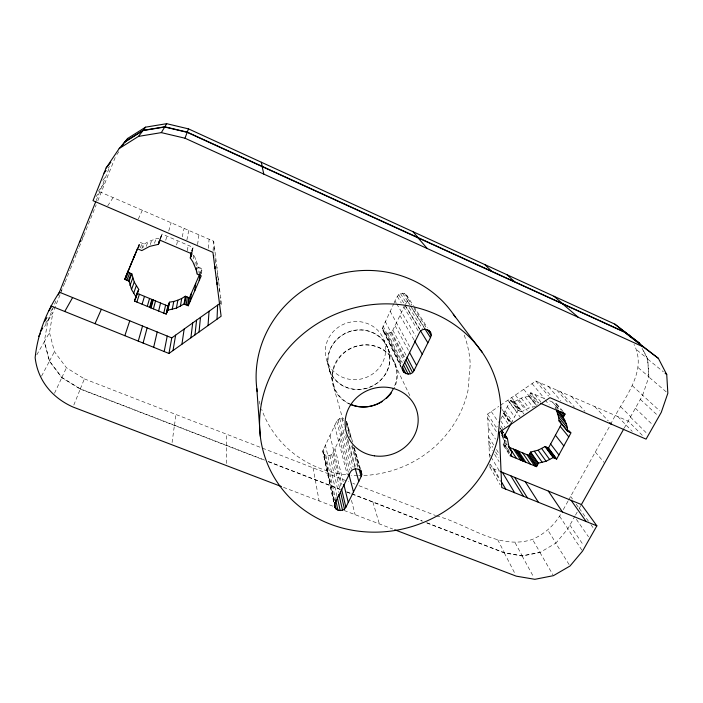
<?xml version="1.0" encoding="UTF-8"?>
<svg xmlns="http://www.w3.org/2000/svg" width="703" height="703" viewBox="0 0 703 703"><rect width="100%" height="100%" fill="white"/><g stroke="black" fill="none" stroke-linecap="round" stroke-linejoin="round"><path stroke-width="0.53" stroke-dasharray="3.52 2.64" d="M226.419 463.462L226.551 445.579M226.63 445.403L226.709 434.252M221.454 304.478L213.721 241.243L99.712 191.778L96.056 196.62M220.724 303.968L220.918 297.65M219.441 291.358L219.6 287.29M218.035 282.167L218.264 276.85M217.412 277.307L217.658 272.087M216.946 269.354L217.042 267.307M215.32 263.194L215.698 256.736M213.993 251.261L214.336 246.103M213.071 250.338L213.721 241.243M208.281 248.273L209.116 239.248M201.489 273.81L202.042 268.757L197.947 267.008L195.706 258.827L191.972 252.289M200.601 275.55L201.401 268.484M199.16 274.935L199.995 267.878M197.71 274.319L198.589 267.281M197.692 269.021L197.947 267.008M196.708 265.822L197.104 262.852M172.077 442.582L174.406 425.438M174.485 425.253L175.943 414.506M197.569 244.591L198.949 234.837M194.749 265.646L195.706 258.827M193.211 258.827L193.791 254.987M192.218 251.762L192.815 248.027M192.49 251.129L193.079 247.403L162.024 234.037L160.328 238.062L156.004 238.783L147.902 241.841L144.256 244.126L142.85 247.825M191.919 251.27L192.227 249.398M36.767 354.866L44.324 341.711L47.778 321.183L52.813 312.826L60.335 294.091M264.328 459.964L80.344 388.882L61.873 377.485L49.509 361.008L44.403 341.517L49.5 332.642L52.813 312.826M187.27 250.716L188.263 245.329M186.893 239.978L188.738 230.408M182.244 236.823L184.081 228.387M176.611 244.978L177.613 240.742M333.688 501.916L322.747 450.922L336.693 421.264L339.725 418.549L343.82 418.566M352.642 442.108L346.588 421.317L346.403 425.174L350.024 437.749M401.272 367.555L382.757 329.997L382.45 327.993L393.715 303.828M405.376 304.452C407.714 301.279 409.155 295.691 404.673 293.634C398.689 291.314 395.842 298.643 394.163 302.905M168.746 230.997L171.119 222.763M165.706 240.294L166.901 236.138M160.398 239.187L162.024 234.037M159.933 239.521L160.592 237.429M160.187 239.169L161.172 236.05M160.451 238.8L161.76 234.661M610.573 424.612C621.619 400.482 648.57 372.669 634.027 344.426M154.493 243.3L156.004 238.783M642.604 395.332L648.887 376.799L647.709 358.82L642.639 349.083M150.24 244.591L151.839 240.048M146.224 246.41L147.902 241.841M141.83 248.467L143.597 243.844M140.354 247.834L142.155 243.229M138.517 248.124L140.705 242.614M55.906 300.946L47.699 321.385L43.735 327.967M96.144 200.663L109.87 166.444M60.73 293.107L61.926 290.146M64.729 283.16L61.258 290.884M65.133 282.158L69.957 270.145M70.362 269.144L75.994 255.127M76.39 254.126L78.806 248.115M79.211 247.113L96.188 204.837M97.814 200.803L115.652 156.391M137.99 247.386L139.106 244.609M137.841 247.843L140.055 242.333L144.256 244.126M73.824 405.042L80.265 389.067L61.794 377.678L49.43 361.201L44.324 341.711M80.344 388.882L84.386 378.882L66.433 367.748L54.43 351.658L49.5 332.642M137.858 247.597L140.055 242.333M191.374 251.384L193.079 247.403M200.056 273.344L202.042 268.757M138.306 219.02L142.314 210.259M54.509 393.249L61.794 377.678M61.873 377.485L66.433 367.748M323.081 452.785C324.804 456.845 331.06 456.66 332.906 452.802L344.285 429.515M382.757 329.997C384.356 334.356 390.938 334.259 392.819 330.164L404.48 306.297M500.659 419.269L510.677 400.279L514.174 401.773L521.635 411.8L528.867 408.03L536.697 406.106M41.547 376.158L49.43 361.201M49.509 361.008L54.43 351.658M511.134 423.303L518.049 410.271L510.677 400.279M508.954 453.953L503.058 444.779L504.877 441.343L503.049 438.294L501.002 432.389M514.174 401.773L521.222 398.1L528.849 396.228L530.73 392.696L545.704 399.146M549.658 400.842L556.644 403.847L554.755 407.353L555.642 408.9M436.475 515.87C467.82 524.043 498.664 550.695 532.487 539.368C544.667 533.946 554.632 525.053 561.179 513.427M563.279 509.649L568.006 501.151M568.534 500.202L610.046 425.561M575.107 515.826L567.787 528.884L581.952 550.229M575.616 514.904L577.198 512.092M579.228 508.454L580.889 505.492M624.29 428.013L642.7 395.156M45.59 323.345L49.518 316.851M50.783 311.332L52.435 308.643M107.735 205.83L113.113 197.587M116.856 154.598L119.888 150.091M82.418 237.904L83.631 236.103M101.856 186.418L105.512 181.638M98.35 191.269L101.645 186.945M102.726 180.337L105.925 176.277M108.165 168.087L109.536 166.4M489.534 457.231L487.557 414.111L498.761 406.431M500.413 405.297L535.844 381.017L628.174 421.079L643.843 436.871M426.888 522.979L504.306 552.892L522.144 555.985L539.957 552.514L555.915 543.085L547.953 530.317M426.695 522.707L504.394 552.725L522.232 555.818L540.053 552.347L532.487 539.368M283.45 487.328L333.108 506.274M344.119 510.475L392.652 528.99M268.405 461.546L339.804 489.13M346.957 491.898L351.043 493.48M352.071 493.875L422.608 521.125M80.265 389.067L264.24 460.149M268.318 461.722L340.533 489.622M346.623 491.968L349.663 493.146L350.182 495.193M351.685 493.928L421.791 521.011M84.386 378.882L348.767 481.748M352.844 483.33L354.883 484.121M358.969 485.711L435.456 515.475M489.859 464.279L490 467.346L499.534 471.23M503.058 444.779L506.687 446.282M496.88 426.44L497.425 426.668M518.049 410.271L521.635 411.8M637.015 350.138L647.709 358.82M642.032 348.293L647.612 359.005L663.404 371.843M638.227 367.704L648.887 376.799M666.189 391.826L648.79 376.975L647.612 359.005M632.243 385.639L659.651 410.86M640.336 399.374L658.113 415.833M635.363 408.25L652.894 425.043M620.564 406.642L630.661 416.642M630.415 417.081L647.691 434.217M617.796 416.58L632.243 431.361M594.764 406.589L608.315 420.948M571.46 396.466L584.922 411.325M560.766 391.835L574.474 407.248M556.89 390.147L569.026 403.9M548.349 386.439L560.889 400.886M539.763 382.713L551.319 396.255M556.644 403.847L563.033 411.36M556.345 404.401L561.31 410.244M535.844 381.017L548.542 396.009M595.309 452.055L603.974 462.302M555.704 405.605L558.534 408.953M552.62 402.116L558.235 408.768M555.054 406.809L556.46 408.487M532.057 383.618L544.597 398.715M545.097 399.945L549.21 404.893M534.798 394.453L540.8 401.826M530.73 392.696L538.63 402.494L538.331 403.056L530.44 393.249M529.79 394.462L537.663 404.304M529.148 395.684L536.345 404.726M523.735 389.321L536.591 405.49M528.849 396.228L536.046 405.288M524.992 396.931L532.733 406.826M521.222 398.1L528.867 408.03M515.422 395.016L527.241 410.561M517.601 399.726L525.15 409.691M511.643 397.599L523.963 414.12M513.629 401.536L521.072 411.554M512.425 401.026L519.842 411.035M511.222 400.517L518.612 410.508M509.622 402.274L516.969 412.31M507.874 400.192L520.018 416.809M507.311 406.65L514.587 416.8M570.634 496.423L572.47 499.007M576.161 504.156L578.613 507.592M579.281 508.366L588.49 521.231M590.942 524.666L593.394 528.102M505.009 411.027L512.215 421.273M502.065 409.418L511.362 422.723M503.963 413.004L510.536 422.441M503.779 413.346L510.352 422.784M503.638 413.61L510.211 423.057M576.398 519.368L588.473 536.776M502.496 415.798L508.436 424.427M500.791 421.009L504.912 427.116M569.905 525.106L583.578 545.423M491.309 411.536L498.515 422.327M500.914 425.921L502.715 428.619M559.597 516.257L567.875 528.726L555.818 543.252L569.439 565.115M501.538 429.674L503.893 433.215M501.415 429.753L503.743 433.276M500.993 429.445L499.824 427.67L500.571 429.709M501.582 430.333L503.339 432.986M500.958 430.711L503.295 434.252M501.362 432.415L502.54 434.199M500.914 431.976L502.654 434.63M500.94 432.626L502.68 435.28M501.678 434.999L506.388 442.196M487.557 414.111L497.61 429.489M503.049 438.294L507.258 444.99M504.596 441.879L506.968 445.526M503.972 443.066L509.886 452.205M487.75 418.338L497.206 432.951M504.991 445.579L509.737 452.925M503.339 444.243L509.833 454.323M406.404 294.873L413.373 305.726M413.953 306.631L427.301 327.563M404.673 293.634L411.826 305.076M414.111 308.424L426.44 327.976M488.172 427.591L495.483 439.129M402.555 293.177L410.139 305.181M412.476 308.872L424.146 327.343M407.186 300.752L424.067 327.501M400.473 293.546L406.809 303.714M409.111 307.413L422.371 328.688M488.594 436.8L494.209 445.843M496.45 449.454L499.262 453.98M488.787 440.966L492.715 447.345M495.518 451.906L498.884 457.372M398.645 294.654L404.348 303.933M404.91 304.865L420.306 329.935M405.499 306.315L419.849 329.716M488.98 445.113L492.337 450.632M494.578 454.314L499.068 461.669M397.318 296.411L401.272 302.949M403.54 306.684L418.241 330.964M489.393 454.208L490.518 456.089M491.072 457.02L500.026 472.003M493.875 468.927L499.815 479.033M395.06 301.051L396.149 302.905M396.694 303.828L415.71 336.183M490.343 464.165L499.938 480.536M539.957 552.514L552.901 574.738M490 467.346L500.123 484.762M399.972 315.515L414.085 340.032M390.121 311.227L410.622 348.477M515.097 542.734L522.232 555.818M522.144 555.985L533.849 577.444M395.051 325.594L408.381 350.279M392.819 330.164L405.956 355.182M391.509 331.895L405.033 358.003M385.209 321.341L405.033 359.804M497.671 539.676L504.394 552.725M504.306 552.892L515.29 574.228M389.699 332.985L404.067 361.122M387.634 333.354L402.309 362.502M382.986 325.928L402.011 363.943M385.534 332.914L401.475 364.954M382.45 327.993L401.395 366.245M383.812 331.711L401.492 367.511M383.97 340.138A30.361 28.893 -20.8 0 1 349.83 379.356A30.361 28.893 -20.8 0 1 332.616 332.352A30.361 28.893 -20.8 0 1 383.97 340.138L388.161 348.855A31.187 29.588 -20.8 0 1 353.055 389.049A31.187 29.588 -20.8 0 1 335.445 340.92A31.187 29.588 -20.8 0 1 388.161 348.855M388.074 349.039A31.187 29.588 -20.8 0 1 352.968 389.234A31.187 29.588 -20.8 0 1 335.357 341.113A31.187 29.588 -20.8 0 1 388.074 349.039L395.587 364.672M395.007 364.664L410.113 396.193M372.898 502.127L379.374 523.928M354.453 448.338L360.507 469.129M346.904 423.215L351.755 439.911M353.881 447.213L359.945 468.084M346.131 421.774L351.236 439.384M353.635 447.67L359.637 468.383M352.141 445.087L358.477 467.091M351.676 446.001L357.713 467.108M327.167 361.606L329.821 370.903M329.725 371.087L334.479 387.766M333.89 387.766L343.723 422.459M341.755 418.171L343.53 424.498M347.686 439.261L355.692 467.732M345.762 434.806L354.936 467.6M339.725 418.549L353.126 467.108M337.958 419.603L351.43 469.349M336.693 421.264L349.734 470.175M339.637 439.032L348.512 472.882M334.584 425.623L347.344 475M351.482 500.325L355.12 514.675M335.006 448.514L343.582 483.409M329.944 435.175L341.869 484.56M332.906 452.802L341.052 486.942M331.658 454.428L340.041 490.123M329.918 455.474L338.389 492.302M325.331 444.683L336.922 495.87M325.849 455.465L335.384 498.629M323.239 448.98L334.566 500.931M324.145 454.366L334.162 500.439M322.747 450.922L333.784 502.004M313.072 467.855L319.109 500.931M349.707 404.155A32.672 30.818 -20.7 0 1 335.146 363.469A32.672 30.818 -20.7 0 1 377.994 347.264A32.672 30.818 -20.7 0 1 393.988 387.415M464.217 335.111A107.858 101.794 -20.7 0 1 470.228 364.119L467.996 390.517A107.858 101.794 -20.7 0 1 363.064 475.5M361.975 475.536A107.858 101.794 -20.7 0 1 358.688 475.571M357.599 475.562A107.858 101.794 -20.7 0 1 351.078 475.281M345.718 474.762A107.858 101.794 -20.7 0 1 261.692 409.383M260.04 404.287A107.858 101.794 -20.7 0 1 259.179 401.176M351.228 404.559A32.663 30.809 -20.8 0 1 335.586 363.776A32.663 30.809 -20.8 0 1 378.899 347.405A32.663 30.809 -20.8 0 1 394.128 388.346"/><path stroke-width="1.05" d="M217.025 319.162L217.614 305.137M217.069 284.618L217.165 282.527M216.427 279.618L216.533 277.571M215.004 268.572L215.136 266.419M213.58 257.447L213.721 255.382M208.026 325.586L209.037 311.271M199.046 331.992L200.469 317.387M194.968 334.9L196.585 320.164M199.221 280.541L199.933 274.372M190.891 337.809L192.692 322.941M194.731 290.857L195.689 283.388M137.349 292.694L134.466 301.069L166.154 314.118L167.859 310.155L176.4 308.116L184.063 304.021L188.255 305.77L201.26 275.831L197.051 274.038L196.181 269.776L196.445 267.799M190.267 301.121L191.348 293.397M188.255 305.77L189.379 297.923L199.617 274.346M181.936 344.189L184.16 329.048M187.596 305.497L188.747 297.659M186.154 304.9L187.35 297.07M184.713 304.294L185.944 296.49M184.063 304.021L185.311 296.218L189.379 297.923M191.163 255.971L191.62 253.15M219.951 303.459L171.769 337.897L59.412 292.193C46.424 311.728 37.54 334.276 35.15 357.678C37.795 380.569 52.259 397.81 73.015 407.037L281.42 486.555M196.181 269.776L192.771 261.701L190.285 258.01L191.216 252.333M190.557 257.377L191.33 252.649M180.372 306.315L181.717 298.45L185.311 296.218M173 350.569L175.636 335.138M50.871 305.893L168.948 353.46L171.769 337.897M176.4 308.116L177.859 300.199L181.717 298.45M164.186 351.544L167.226 336.052M172.217 309.399L173.79 301.446L177.859 300.199M167.595 310.77L169.291 302.782M167.859 310.155L169.546 302.176L173.79 301.446M166.418 313.503L168.149 305.445M167.006 312.141L168.72 304.118M166.154 314.118L167.885 306.042L169.546 302.176M163.799 313.151L165.6 305.102M153.658 347.3L157.208 331.974M158.623 311.016L160.565 303.019M153.43 308.881L155.521 300.928M334.373 505.123C334.417 511.213 343.451 512.425 345.885 507.206L361.193 476.52L361.764 474.349L360.815 470.166M143.087 343.046L147.138 327.879M151.066 307.905L153.228 299.979L137.094 293.3L138.737 289.399L134.247 282.052L131.83 273.871L127.656 272.123L124.747 279.346L129.044 281.138L131.531 289.531L136.154 297.07L134.466 301.069M150.363 307.624L152.533 299.698M150.714 307.765L152.885 299.838M430.473 337.642C434.182 330.472 422.415 325.744 419.366 332.835L402.986 365.894C399.401 373.003 411.053 377.493 414.041 370.578L430.473 337.642L424.647 328.424M150.011 307.475L152.2 299.557M149.66 307.325L151.857 299.408M138.263 341.104L142.542 326.016M147.296 306.35L149.554 298.459M142.076 304.206L144.484 296.358M158.606 243.704L159.599 240.567M159.203 242.289L159.862 240.206M124.747 279.346L137.472 248.757L141.804 250.593L149.607 246.401L158.333 244.354L159.757 239.855M136.848 302.053L139.405 294.258M124.844 335.691L129.765 320.814M135.89 297.694L138.737 289.399M135.31 299.074L137.911 291.35M133.596 293.432L136.241 285.849M131.531 289.531L134.247 282.052M130.011 285.418L132.77 278.036M168.948 353.46L221.12 316.245L212.93 252.359L93.016 200.663L106.091 168.008L119.176 148.553L138.482 136.391L161.33 132.621L184.977 138.21L187.183 132.34L624.905 332.378L658.368 358.345L666.734 374.541L667.85 393.241L661.277 412.336L646.075 439.129L549.957 397.678L499.385 432.204L501.722 487.513L596.873 525.844L582.541 551.117L570.001 566.029L553.437 575.66L534.869 579.316L516.292 576.17L394.699 529.772M122.269 145.67L124.73 141.927L143.087 130.363L164.801 126.795L187.27 132.12L188.483 128.877L614.782 324.101L639.598 343.249L640.609 345.191M129.044 281.138L131.83 273.871M128.377 280.857L131.18 273.599M126.892 280.242L129.747 273.001M125.415 279.627L128.306 272.395M58.305 294.952L95.731 201.682M125.696 277.052L128.587 269.882M127.805 271.982L134.958 254.574M134.37 256.217L137.621 248.317M130.978 264.354L131.276 263.643M133.728 257.518L134.018 256.832M158.333 244.354L160.073 240.215L192.042 253.924L190.285 258.01M95.01 323.679L101.381 309.267M510.949 423.645L503.84 437.046L507.417 438.54L508.744 445.79L512.012 452.275L510.132 455.79L536.503 466.651L538.393 463.163L546.073 461.256L553.182 457.574L556.671 459.024L571.038 432.758L567.532 431.273L558.999 420.877L558.665 417.257L556.53 410.447C561.987 416.299 567.927 422.696 567.532 431.273M536.503 466.651L528.814 455.439L530.651 452.038L538.138 450.175L545.062 446.581L548.472 448.004L556.671 459.024M565.027 420.614L563.217 417.45L565.168 413.865L540.299 403.206M548.472 448.004L561.548 423.944M581.346 504.675L623.763 428.962M64.764 311.491L72.611 297.562M164.801 126.795L166.664 123.684L188.483 128.877M38.639 336.429L40.343 333.609M161.33 132.621L164.713 127.006L187.183 132.34M40.537 331.693L42.786 327.985M44.728 321.218L46.934 317.624M48.946 310.7L51.249 306.991M125.336 141.988L127.753 138.386L145.583 127.155L166.664 123.684M79.395 242.403L80.608 240.602M138.482 136.391L142.999 130.582L164.713 127.006M143.087 130.363L145.583 127.155M104.035 173.149L106.1 170.618M106.091 168.008L110.837 162.296M124.73 141.927L127.753 138.386M119.176 148.553L124.642 142.147L142.999 130.582M516.459 458.391L509.236 447.336L528.814 455.439M500.483 471.616L581.425 504.534L596.873 525.844M153.228 299.979L167.885 306.042M558.999 420.877L560.713 421.607M187.27 132.12L625.002 332.194L639.598 343.249M184.977 138.21L643.201 346.869L658.368 358.345M614.782 324.101L625.002 332.194M624.905 332.378L643.201 346.869M665.073 373.188L666.734 374.541M553.946 296.244L562.699 303.714M562.593 303.898L578.279 317.299M507.004 274.741L514.578 281.718M484.727 264.539L491.74 271.279M609.817 422.547L611.32 424.137M412.977 231.682L418.118 237.632M418.021 237.834L427.248 248.528M562.734 411.923L564.861 414.427M560.651 411.466L564.193 415.658M557.874 410.165L563.525 416.888M556.873 409.875L563.217 417.45M557.839 413.768L566.363 424.006M558.665 417.257L567.198 427.582M569.166 430.921L570.493 432.53M567.312 429.612L569.289 432.02M559.535 421.106L567.426 430.711M560.229 426.37L568.78 436.888M555.423 435.21L563.832 445.939M453.321 314.241L482.337 352.484M550.642 444.015L558.903 454.946M547.936 447.785L556.126 458.795M546.767 447.293L554.922 458.303M545.598 446.809L553.727 457.802M545.062 446.581L553.182 457.574M541.697 448.584L549.72 459.63M538.138 450.175L546.073 461.256M571.144 500.36L586.188 521.538M534.438 451.335L542.285 462.442M530.651 452.038L538.393 463.163M530.361 452.565L538.103 463.708M529.728 453.743L537.452 464.911M529.104 454.911L536.802 466.107M526.899 454.648L534.544 465.843M522.689 452.908L530.238 464.068M548.331 491.081L562.462 511.977M518.471 451.159L525.914 462.284M516.547 450.359L523.946 461.476M516.257 450.245L523.647 461.361M515.967 450.131L523.357 461.238M515.396 449.894L523.067 461.115M504.482 434.103L507.417 438.54M504.508 434.762L506.854 438.303M513.48 449.094L520.8 460.184M503.875 435.139L505.633 437.793M361.412 472.249C359.479 467.627 352.396 467.908 350.287 472.249L335.023 503.058L334.47 505.202L334.839 507.258M508.366 446.44L512.012 452.275M510.923 454.771L512.109 456.607M429.05 330.296L430.798 333.02M525.246 481.687L538.436 502.302M427.609 329.804L431.115 335.305M514.666 477.381L527.417 497.865M510.835 475.826L523.419 496.256M420.42 330.656L427.89 342.827M502.373 472.381L514.614 492.706M500.896 480.87L505.756 489.139M414.629 340.973L422.222 354.18M409.41 352.177L416.589 365.463M406.967 357.106L414.041 370.578M629.044 334.909L630.037 336.816M406.035 359.936L412.556 372.511M404.568 362.098L410.508 373.741M403.285 364.444L408.179 374.163M402.432 366.887L405.816 373.688M401.967 368.477L403.874 372.353M360.551 470.175L361.764 474.349M359.075 469.182L361.193 476.52M355.235 468.655L358.785 481.344M348.785 473.945L353.504 491.924M343.837 484.464L348.257 502.443M341.561 489.068L345.885 507.206M340.533 492.223L344.47 509.016M338.872 494.402L342.51 510.185M337.159 496.924L340.243 510.615M261.305 162.226L262.228 166.383M262.14 166.593L263.801 174.098M335.612 499.684L337.941 510.211M334.628 502.575L336.025 509.007M256.797 388.522L260.33 436.405M393.548 388.337A32.672 30.818 -20.7 0 1 350.648 404.55M257.228 391.694A107.858 101.794 -20.7 0 1 327.238 277.773A107.858 101.794 -20.7 0 1 455.096 316.912M391.457 392.784A32.663 30.809 -20.8 0 1 389.524 395.235M388.829 396.009A32.663 30.809 -20.8 0 1 386.58 398.223M382.406 401.413A32.663 30.809 -20.8 0 1 351.228 404.559M500.826 407.96L498.04 437.292A121.733 113.034 -20.7 0 1 306.596 511.758A121.733 113.034 -20.7 0 1 324.865 319.276A121.733 113.034 -20.7 0 1 500.826 407.96M374.453 455.843A36.864 34.21 -20.7 0 0 416.255 409.005A36.864 34.21 -20.7 0 0 354.198 400.165A36.864 34.21 -20.7 0 0 374.453 455.843"/></g></svg>
